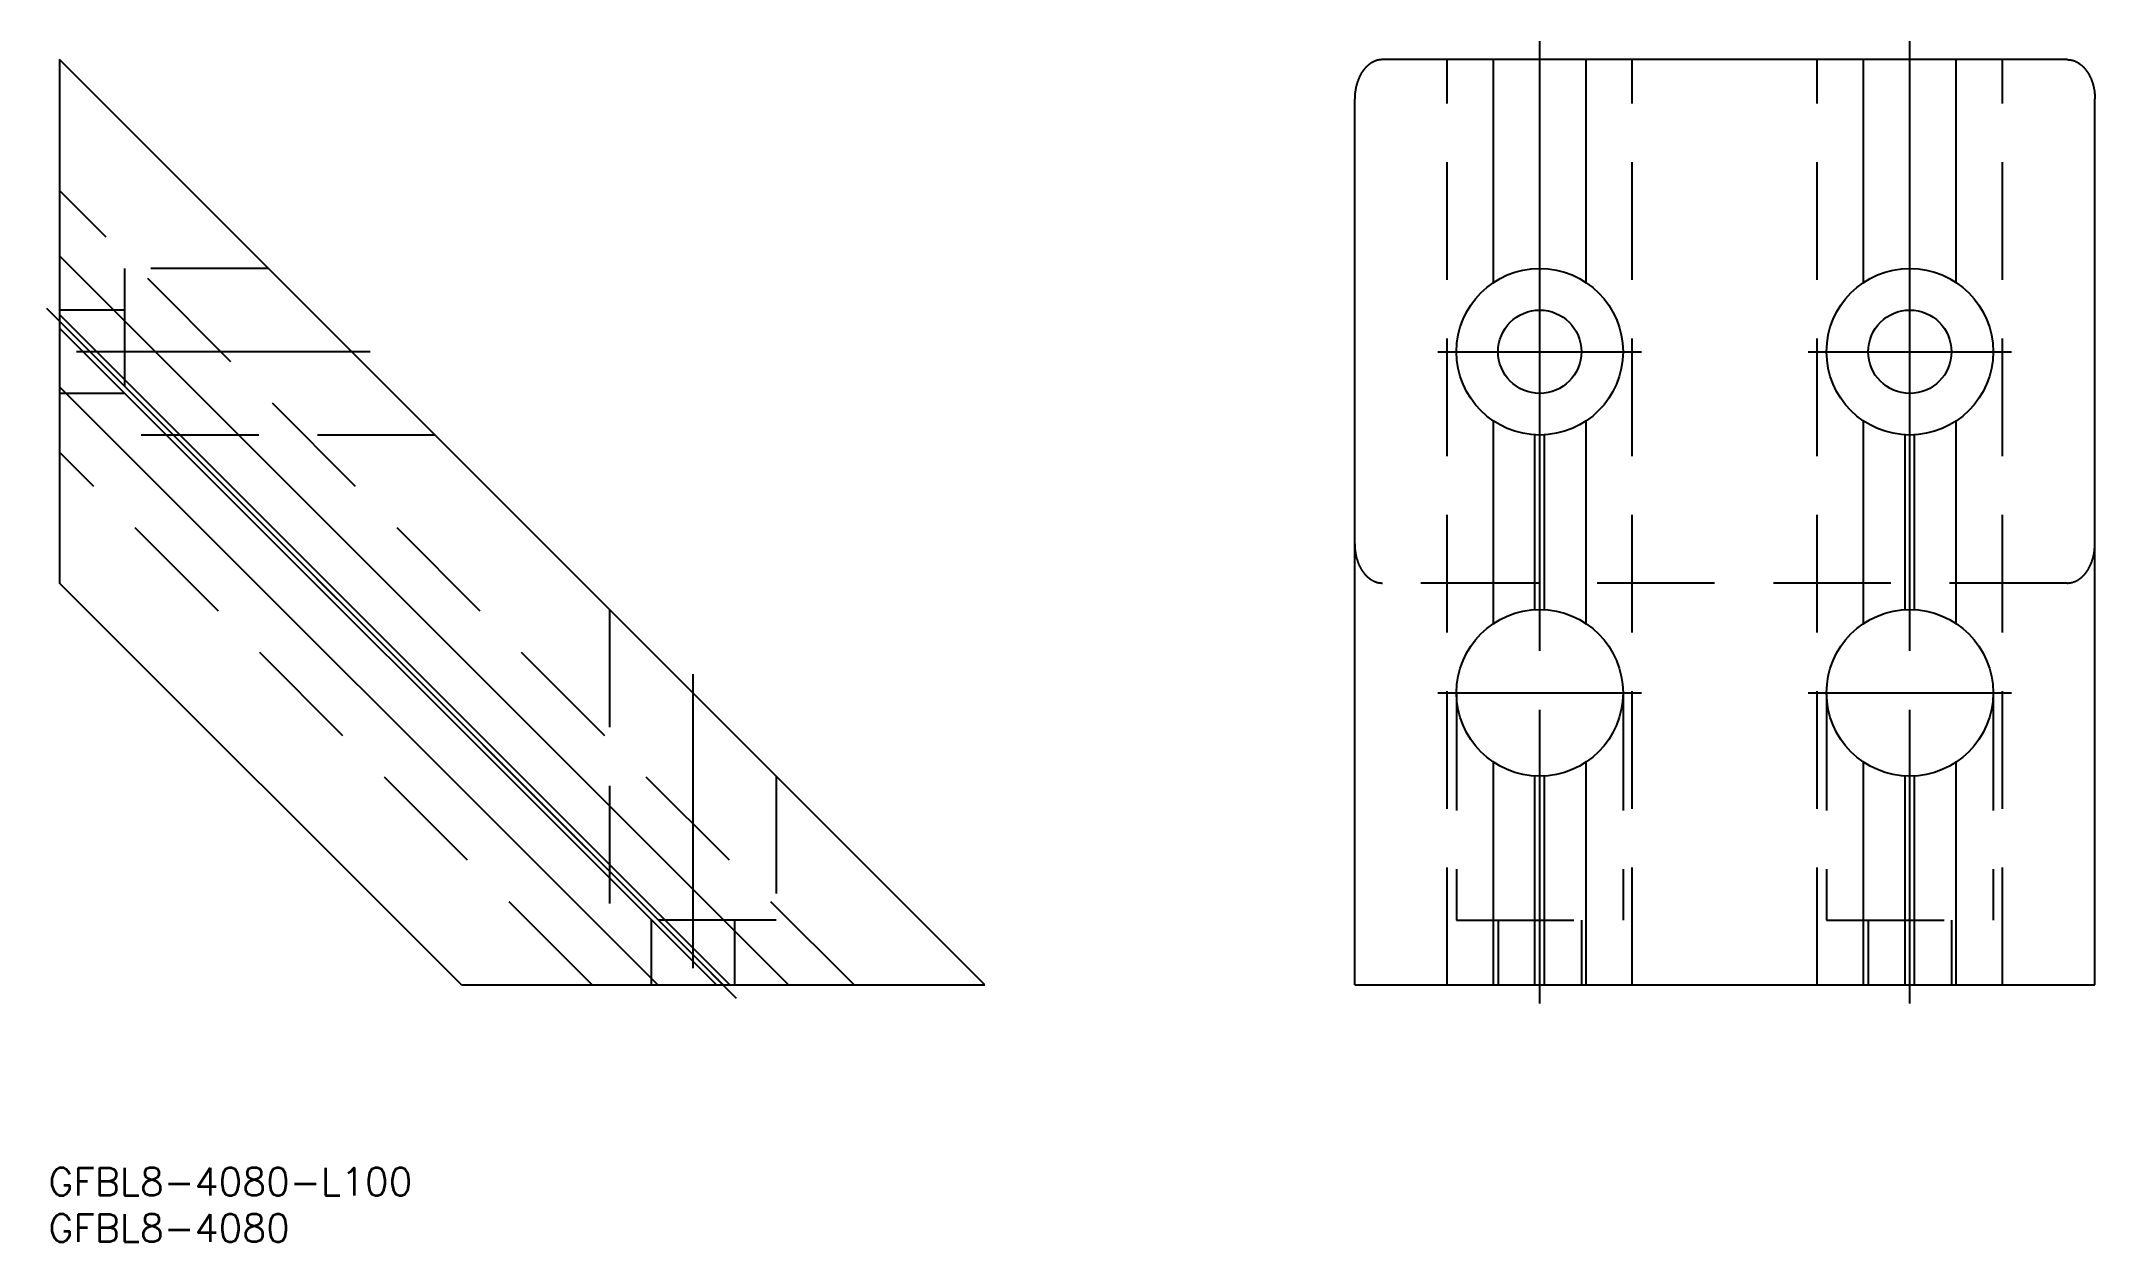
# Model space of a CAD drawing. Extents: x -45 to 177, y -28 to 102.
import ezdxf

# ---------------------------------------------------------------- set-up
doc = ezdxf.new("R2010")
doc.units = 0
doc.linetypes.add('CENTER', pattern=[50.8, 31.75, -6.35, 6.35, -6.35])
doc.linetypes.add('DASHED', pattern=[19.05, 12.7, -6.35])
doc.layers.get('0').update_dxf_attribs({"linetype": 'CONTINUOUS'})
doc.layers.add('CENTER', color=1, linetype='CONTINUOUS')
doc.styles.get("Standard").update_dxf_attribs({"font": 'txt.shx', "height": 3, "bigfont": 'bigfont.shx'})

# ---------------------------------------------------------------- blocks, each defined once
blk = doc.blocks.new('*U2')
at = {"color": 7, "linetype": 'CONTINUOUS'}
blk.add_text('GFBL8-4080-L100', height=3, dxfattribs=at).set_placement((-44.64, -22.76))
blk = doc.blocks.new('*U3')
at = {"color": 7, "linetype": 'CONTINUOUS'}
blk.add_text('GFBL8-4080', height=3, dxfattribs=at).set_placement((-44.64, -27.76))

msp = doc.modelspace()

# ---------------------------------------------------------------- linework, layer by layer
at = {"color": 7, "linetype": 'CONTINUOUS'}
for p, q in [((56.57, 0), (-43.43, 100)), ((-43.43, 100), (-43.43, 43.43)), ((173.54, 100), (99.54, 100)), ((111.54, 75.91), (111.54, 100)), ((116.54, 77.43), (116.54, 100)), ((121.54, 75.91), (121.54, 100)), ((151.54, 75.91), (151.54, 100)), ((156.54, 77.43), (156.54, 100)), ((161.54, 75.91), (161.54, 100)), ((96.54, 0), (96.54, 95.76)), ((176.54, 0), (176.54, 95.76)), ((35.36, 0), (-43.43, 78.79)), ((29, 0.02), (-43.43, 72.45)), ((28.28, 0), (-43.43, 71.72)), ((27.55, 0), (-43.43, 70.98)), ((21.21, 0), (-43.43, 64.64)), ((111.54, 39.05), (111.54, 60.95)), ((121.54, 39.05), (121.54, 60.95)), ((151.54, 39.05), (151.54, 60.95)), ((161.54, 39.05), (161.54, 60.95)), ((116.02, 40.55), (116.02, 59.45)), ((116.54, 40.57), (116.54, 59.43)), ((117.06, 40.55), (117.06, 59.45)), ((156.02, 40.55), (156.02, 59.45)), ((156.54, 40.57), (156.54, 59.43)), ((157.06, 40.55), (157.06, 59.45)), ((0, 0), (-43.43, 43.43)), ((111.54, 0), (111.54, 24.09)), ((116.02, 0), (116.02, 22.58)), ((116.54, 0), (116.54, 22.57)), ((117.06, 0), (117.06, 22.58)), ((121.54, 0), (121.54, 24.09)), ((151.54, 0), (151.54, 24.09)), ((156.02, 0), (156.02, 22.58)), ((156.54, 0), (156.54, 22.57)), ((157.06, 0), (157.06, 22.58)), ((161.54, 0), (161.54, 24.09)), ((0, 0), (56.57, 0)), ((96.54, 0), (176.54, 0))]:
    msp.add_line(p, q, dxfattribs=at)
at = {"color": 3, "linetype": 'DASHED'}
for p, q in [((106.54, 0), (106.54, 100)), ((126.54, 0), (126.54, 100)), ((146.54, 0), (146.54, 100)), ((166.54, 0), (166.54, 100)), ((42.43, 0), (-43.43, 85.86)), ((-36.43, 77.43), (-36.43, 59.43)), ((-20.86, 77.43), (-36.43, 77.43)), ((-36.43, 72.93), (-43.43, 72.93)), ((-36.43, 63.93), (-43.43, 63.93)), ((-2.86, 59.43), (-36.43, 59.43)), ((14.14, 0), (-43.43, 57.57)), ((173.54, 43.43), (99.54, 43.43)), ((16, 40.57), (16, 7)), ((107.54, 31.57), (107.54, 7)), ((125.54, 31.57), (125.54, 7)), ((147.54, 31.57), (147.54, 7)), ((165.54, 31.57), (165.54, 7)), ((34, 22.57), (34, 7)), ((34, 7), (16, 7)), ((20.5, 7), (20.5, 0)), ((29.5, 7), (29.5, 0)), ((107.54, 7), (125.54, 7)), ((112.04, 7), (112.04, 0)), ((121.04, 7), (121.04, 0)), ((147.54, 7), (165.54, 7)), ((152.04, 7), (152.04, 0)), ((161.04, 7), (161.04, 0))]:
    msp.add_line(p, q, dxfattribs=at)
at = {"color": 7, "linetype": 'CONTINUOUS'}
for points in [[(99.54, 100, 0), (99.51, 100, 0), (99.47, 100, 0), (99.43, 100, 0), (99.39, 99.99, 0), (99.36, 99.99, 0), (99.32, 99.99, 0), (99.28, 99.98, 0), (99.25, 99.98, 0), (99.21, 99.97, 0), (99.17, 99.97, 0), (99.14, 99.96, 0), (99.1, 99.95, 0), (99.07, 99.95, 0), (99.03, 99.94, 0), (98.99, 99.93, 0), (98.96, 99.92, 0), (98.92, 99.91, 0), (98.88, 99.9, 0), (98.85, 99.89, 0), (98.81, 99.87, 0), (98.78, 99.86, 0), (98.74, 99.85, 0), (98.71, 99.83, 0), (98.67, 99.82, 0), (98.64, 99.8, 0), (98.6, 99.79, 0), (98.57, 99.77, 0), (98.53, 99.75, 0), (98.5, 99.73, 0), (98.46, 99.72, 0), (98.43, 99.7, 0), (98.39, 99.68, 0), (98.36, 99.66, 0), (98.33, 99.64, 0), (98.29, 99.61, 0), (98.26, 99.59, 0), (98.23, 99.57, 0), (98.19, 99.55, 0), (98.16, 99.52, 0), (98.13, 99.5, 0), (98.1, 99.47, 0), (98.06, 99.45, 0), (98.03, 99.42, 0), (98, 99.4, 0), (97.97, 99.37, 0), (97.94, 99.34, 0), (97.91, 99.31, 0), (97.88, 99.28, 0), (97.84, 99.26, 0), (97.81, 99.23, 0), (97.78, 99.2, 0), (97.76, 99.17, 0), (97.73, 99.13, 0), (97.7, 99.1, 0), (97.67, 99.07, 0), (97.64, 99.04, 0), (97.61, 99, 0), (97.58, 98.97, 0), (97.55, 98.94, 0), (97.53, 98.9, 0), (97.5, 98.87, 0), (97.47, 98.83, 0), (97.45, 98.79, 0), (97.42, 98.76, 0), (97.39, 98.72, 0), (97.37, 98.68, 0), (97.34, 98.64, 0), (97.32, 98.61, 0), (97.29, 98.57, 0), (97.27, 98.53, 0), (97.25, 98.49, 0), (97.22, 98.45, 0), (97.2, 98.41, 0), (97.18, 98.37, 0), (97.15, 98.33, 0), (97.13, 98.28, 0), (97.11, 98.24, 0), (97.09, 98.2, 0), (97.07, 98.16, 0), (97.05, 98.11, 0), (97.03, 98.07, 0), (97.01, 98.03, 0), (96.99, 97.98, 0), (96.97, 97.94, 0), (96.95, 97.89, 0), (96.93, 97.85, 0), (96.91, 97.8, 0), (96.9, 97.76, 0), (96.88, 97.71, 0), (96.86, 97.66, 0), (96.85, 97.62, 0), (96.83, 97.57, 0), (96.81, 97.52, 0), (96.8, 97.48, 0), (96.78, 97.43, 0), (96.77, 97.38, 0), (96.76, 97.33, 0), (96.74, 97.28, 0), (96.73, 97.24, 0), (96.72, 97.19, 0), (96.71, 97.14, 0), (96.69, 97.09, 0), (96.68, 97.04, 0), (96.67, 96.99, 0), (96.66, 96.94, 0), (96.65, 96.89, 0), (96.64, 96.84, 0), (96.63, 96.79, 0), (96.62, 96.74, 0), (96.62, 96.69, 0), (96.61, 96.64, 0), (96.6, 96.59, 0), (96.59, 96.53, 0), (96.59, 96.48, 0), (96.58, 96.43, 0), (96.57, 96.38, 0), (96.57, 96.33, 0), (96.56, 96.28, 0), (96.56, 96.22, 0), (96.56, 96.17, 0), (96.55, 96.12, 0), (96.55, 96.07, 0), (96.55, 96.02, 0), (96.55, 95.97, 0), (96.54, 95.91, 0), (96.54, 95.86, 0), (96.54, 95.81, 0), (96.54, 95.76, 0)], [(173.54, 100, 0), (173.58, 100, 0), (173.62, 100, 0), (173.65, 100, 0), (173.69, 99.99, 0), (173.73, 99.99, 0), (173.76, 99.99, 0), (173.8, 99.98, 0), (173.84, 99.98, 0), (173.87, 99.97, 0), (173.91, 99.97, 0), (173.95, 99.96, 0), (173.98, 99.95, 0), (174.02, 99.95, 0), (174.06, 99.94, 0), (174.09, 99.93, 0), (174.13, 99.92, 0), (174.16, 99.91, 0), (174.2, 99.9, 0), (174.24, 99.89, 0), (174.27, 99.87, 0), (174.31, 99.86, 0), (174.34, 99.85, 0), (174.38, 99.83, 0), (174.41, 99.82, 0), (174.45, 99.8, 0), (174.48, 99.79, 0), (174.52, 99.77, 0), (174.55, 99.75, 0), (174.59, 99.73, 0), (174.62, 99.72, 0), (174.66, 99.7, 0), (174.69, 99.68, 0), (174.72, 99.66, 0), (174.76, 99.64, 0), (174.79, 99.61, 0), (174.82, 99.59, 0), (174.86, 99.57, 0), (174.89, 99.55, 0), (174.92, 99.52, 0), (174.96, 99.5, 0), (174.99, 99.47, 0), (175.02, 99.45, 0), (175.05, 99.42, 0), (175.09, 99.4, 0), (175.12, 99.37, 0), (175.15, 99.34, 0), (175.18, 99.31, 0), (175.21, 99.28, 0), (175.24, 99.26, 0), (175.27, 99.23, 0), (175.3, 99.2, 0), (175.33, 99.17, 0), (175.36, 99.13, 0), (175.39, 99.1, 0), (175.42, 99.07, 0), (175.44, 99.04, 0), (175.47, 99, 0), (175.5, 98.97, 0), (175.53, 98.94, 0), (175.56, 98.9, 0), (175.58, 98.87, 0), (175.61, 98.83, 0), (175.64, 98.79, 0), (175.66, 98.76, 0), (175.69, 98.72, 0), (175.72, 98.68, 0), (175.74, 98.64, 0), (175.76, 98.61, 0), (175.79, 98.57, 0), (175.81, 98.53, 0), (175.84, 98.49, 0), (175.86, 98.45, 0), (175.88, 98.41, 0), (175.91, 98.37, 0), (175.93, 98.33, 0), (175.95, 98.28, 0), (175.97, 98.24, 0), (176, 98.2, 0), (176.02, 98.16, 0), (176.04, 98.11, 0), (176.06, 98.07, 0), (176.08, 98.03, 0), (176.1, 97.98, 0), (176.12, 97.94, 0), (176.13, 97.89, 0), (176.15, 97.85, 0), (176.17, 97.8, 0), (176.19, 97.76, 0), (176.21, 97.71, 0), (176.22, 97.66, 0), (176.24, 97.62, 0), (176.25, 97.57, 0), (176.27, 97.52, 0), (176.28, 97.48, 0), (176.3, 97.43, 0), (176.31, 97.38, 0), (176.33, 97.33, 0), (176.34, 97.28, 0), (176.35, 97.24, 0), (176.37, 97.19, 0), (176.38, 97.14, 0), (176.39, 97.09, 0), (176.4, 97.04, 0), (176.41, 96.99, 0), (176.42, 96.94, 0), (176.43, 96.89, 0), (176.44, 96.84, 0), (176.45, 96.79, 0), (176.46, 96.74, 0), (176.47, 96.69, 0), (176.48, 96.64, 0), (176.49, 96.59, 0), (176.49, 96.53, 0), (176.5, 96.48, 0), (176.5, 96.43, 0), (176.51, 96.38, 0), (176.51, 96.33, 0), (176.52, 96.28, 0), (176.52, 96.22, 0), (176.53, 96.17, 0), (176.53, 96.12, 0), (176.53, 96.07, 0), (176.54, 96.02, 0), (176.54, 95.97, 0), (176.54, 95.91, 0), (176.54, 95.86, 0), (176.54, 95.81, 0), (176.54, 95.76, 0)]]:
    msp.add_polyline3d(points, dxfattribs=at)
at = {"color": 3, "linetype": 'DASHED'}
for points in [[(96.54, 47.67, 0), (96.54, 47.62, 0), (96.54, 47.57, 0), (96.54, 47.52, 0), (96.54, 47.47, 0), (96.54, 47.41, 0), (96.55, 47.36, 0), (96.55, 47.31, 0), (96.55, 47.26, 0), (96.56, 47.21, 0), (96.56, 47.15, 0), (96.56, 47.1, 0), (96.57, 47.05, 0), (96.58, 47, 0), (96.58, 46.95, 0), (96.59, 46.9, 0), (96.6, 46.85, 0), (96.6, 46.8, 0), (96.61, 46.74, 0), (96.62, 46.69, 0), (96.63, 46.64, 0), (96.64, 46.59, 0), (96.65, 46.54, 0), (96.66, 46.49, 0), (96.67, 46.44, 0), (96.68, 46.39, 0), (96.69, 46.34, 0), (96.7, 46.29, 0), (96.71, 46.24, 0), (96.73, 46.2, 0), (96.74, 46.15, 0), (96.75, 46.1, 0), (96.77, 46.05, 0), (96.78, 46, 0), (96.8, 45.95, 0), (96.81, 45.91, 0), (96.83, 45.86, 0), (96.84, 45.81, 0), (96.86, 45.77, 0), (96.87, 45.72, 0), (96.89, 45.67, 0), (96.91, 45.63, 0), (96.93, 45.58, 0), (96.95, 45.54, 0), (96.96, 45.49, 0), (96.98, 45.45, 0), (97, 45.4, 0), (97.02, 45.36, 0), (97.04, 45.32, 0), (97.06, 45.27, 0), (97.08, 45.23, 0), (97.11, 45.19, 0), (97.13, 45.15, 0), (97.15, 45.11, 0), (97.17, 45.06, 0), (97.2, 45.02, 0), (97.22, 44.98, 0), (97.24, 44.94, 0), (97.27, 44.9, 0), (97.29, 44.86, 0), (97.31, 44.82, 0), (97.34, 44.79, 0), (97.36, 44.75, 0), (97.39, 44.71, 0), (97.42, 44.67, 0), (97.44, 44.64, 0), (97.47, 44.6, 0), (97.5, 44.57, 0), (97.52, 44.53, 0), (97.55, 44.5, 0), (97.58, 44.46, 0), (97.61, 44.43, 0), (97.63, 44.39, 0), (97.66, 44.36, 0), (97.69, 44.33, 0), (97.72, 44.3, 0), (97.75, 44.27, 0), (97.78, 44.24, 0), (97.81, 44.21, 0), (97.84, 44.18, 0), (97.87, 44.15, 0), (97.9, 44.12, 0), (97.93, 44.09, 0), (97.96, 44.06, 0), (98, 44.04, 0), (98.03, 44.01, 0), (98.06, 43.98, 0), (98.09, 43.96, 0), (98.12, 43.93, 0), (98.16, 43.91, 0), (98.19, 43.88, 0), (98.22, 43.86, 0), (98.26, 43.84, 0), (98.29, 43.82, 0), (98.32, 43.8, 0), (98.36, 43.77, 0), (98.39, 43.75, 0), (98.42, 43.73, 0), (98.46, 43.72, 0), (98.49, 43.7, 0), (98.53, 43.68, 0), (98.56, 43.66, 0), (98.6, 43.65, 0), (98.63, 43.63, 0), (98.67, 43.61, 0), (98.7, 43.6, 0), (98.74, 43.59, 0), (98.77, 43.57, 0), (98.81, 43.56, 0), (98.84, 43.55, 0), (98.88, 43.53, 0), (98.92, 43.52, 0), (98.95, 43.51, 0), (98.99, 43.5, 0), (99.02, 43.49, 0), (99.06, 43.49, 0), (99.1, 43.48, 0), (99.13, 43.47, 0), (99.17, 43.46, 0), (99.21, 43.46, 0), (99.24, 43.45, 0), (99.28, 43.45, 0), (99.32, 43.44, 0), (99.35, 43.44, 0), (99.39, 43.44, 0), (99.43, 43.43, 0), (99.46, 43.43, 0), (99.5, 43.43, 0), (99.54, 43.43, 0)], [(173.54, 43.43, 0), (173.57, 43.43, 0), (173.61, 43.43, 0), (173.65, 43.43, 0), (173.69, 43.44, 0), (173.72, 43.44, 0), (173.76, 43.44, 0), (173.79, 43.45, 0), (173.83, 43.45, 0), (173.87, 43.46, 0), (173.91, 43.46, 0), (173.94, 43.47, 0), (173.98, 43.48, 0), (174.01, 43.49, 0), (174.05, 43.49, 0), (174.09, 43.5, 0), (174.12, 43.51, 0), (174.16, 43.52, 0), (174.19, 43.53, 0), (174.23, 43.55, 0), (174.27, 43.56, 0), (174.3, 43.57, 0), (174.34, 43.59, 0), (174.37, 43.6, 0), (174.41, 43.61, 0), (174.44, 43.63, 0), (174.48, 43.65, 0), (174.51, 43.66, 0), (174.55, 43.68, 0), (174.58, 43.7, 0), (174.62, 43.72, 0), (174.65, 43.73, 0), (174.69, 43.75, 0), (174.72, 43.77, 0), (174.75, 43.8, 0), (174.79, 43.82, 0), (174.82, 43.84, 0), (174.85, 43.86, 0), (174.89, 43.88, 0), (174.92, 43.91, 0), (174.95, 43.93, 0), (174.98, 43.96, 0), (175.02, 43.98, 0), (175.05, 44.01, 0), (175.08, 44.04, 0), (175.11, 44.06, 0), (175.14, 44.09, 0), (175.17, 44.12, 0), (175.2, 44.15, 0), (175.24, 44.18, 0), (175.26, 44.21, 0), (175.29, 44.24, 0), (175.32, 44.27, 0), (175.35, 44.3, 0), (175.38, 44.33, 0), (175.41, 44.36, 0), (175.44, 44.39, 0), (175.47, 44.43, 0), (175.5, 44.46, 0), (175.53, 44.5, 0), (175.55, 44.53, 0), (175.58, 44.57, 0), (175.61, 44.6, 0), (175.63, 44.64, 0), (175.66, 44.67, 0), (175.69, 44.71, 0), (175.71, 44.75, 0), (175.74, 44.79, 0), (175.76, 44.82, 0), (175.78, 44.86, 0), (175.81, 44.9, 0), (175.83, 44.94, 0), (175.86, 44.98, 0), (175.88, 45.02, 0), (175.9, 45.06, 0), (175.93, 45.11, 0), (175.95, 45.15, 0), (175.97, 45.19, 0), (175.99, 45.23, 0), (176.01, 45.27, 0), (176.03, 45.32, 0), (176.05, 45.36, 0), (176.07, 45.4, 0), (176.09, 45.45, 0), (176.11, 45.49, 0), (176.13, 45.54, 0), (176.15, 45.58, 0), (176.17, 45.63, 0), (176.18, 45.67, 0), (176.2, 45.72, 0), (176.22, 45.77, 0), (176.23, 45.81, 0), (176.25, 45.86, 0), (176.26, 45.91, 0), (176.28, 45.95, 0), (176.29, 46, 0), (176.31, 46.05, 0), (176.32, 46.1, 0), (176.34, 46.15, 0), (176.35, 46.2, 0), (176.36, 46.24, 0), (176.38, 46.29, 0), (176.39, 46.34, 0), (176.4, 46.39, 0), (176.41, 46.44, 0), (176.42, 46.49, 0), (176.43, 46.54, 0), (176.44, 46.59, 0), (176.45, 46.64, 0), (176.46, 46.69, 0), (176.47, 46.74, 0), (176.47, 46.8, 0), (176.48, 46.85, 0), (176.49, 46.9, 0), (176.49, 46.95, 0), (176.5, 47, 0), (176.5, 47.05, 0), (176.51, 47.1, 0), (176.51, 47.15, 0), (176.52, 47.21, 0), (176.52, 47.26, 0), (176.53, 47.31, 0), (176.53, 47.36, 0), (176.53, 47.41, 0), (176.53, 47.47, 0), (176.54, 47.52, 0), (176.54, 47.57, 0), (176.54, 47.62, 0), (176.54, 47.67, 0)]]:
    msp.add_polyline3d(points, dxfattribs=at)
at = {"color": 7, "linetype": 'CONTINUOUS'}
for centre, radius in [((116.54, 68.43), 9), ((156.54, 68.43), 9), ((116.54, 68.43), 4.5), ((156.54, 68.43), 4.5), ((116.54, 31.57), 9), ((156.54, 31.57), 9)]:
    msp.add_circle(centre, radius, dxfattribs=at)
at = {"layer": 'CENTER', "color": 1, "linetype": 'CENTER'}
for p, q in [((116.54, -2), (116.54, 102)), ((156.54, -2), (156.54, 102)), ((-44.85, 73.13), (29.7, -1.41)), ((-9.86, 68.43), (-45.43, 68.43)), ((105.54, 68.43), (127.54, 68.43)), ((145.54, 68.43), (167.54, 68.43)), ((25, 33.57), (25, -2)), ((105.54, 31.57), (127.54, 31.57)), ((145.54, 31.57), (167.54, 31.57))]:
    msp.add_line(p, q, dxfattribs=at)

# ---------------------------------------------------------------- block references
at = {"color": 7, "linetype": 'CONTINUOUS'}
for name in ['*U2', '*U3']:
    msp.add_blockref(name, (0, 0), dxfattribs=at)

doc.saveas('drawing.dxf')
